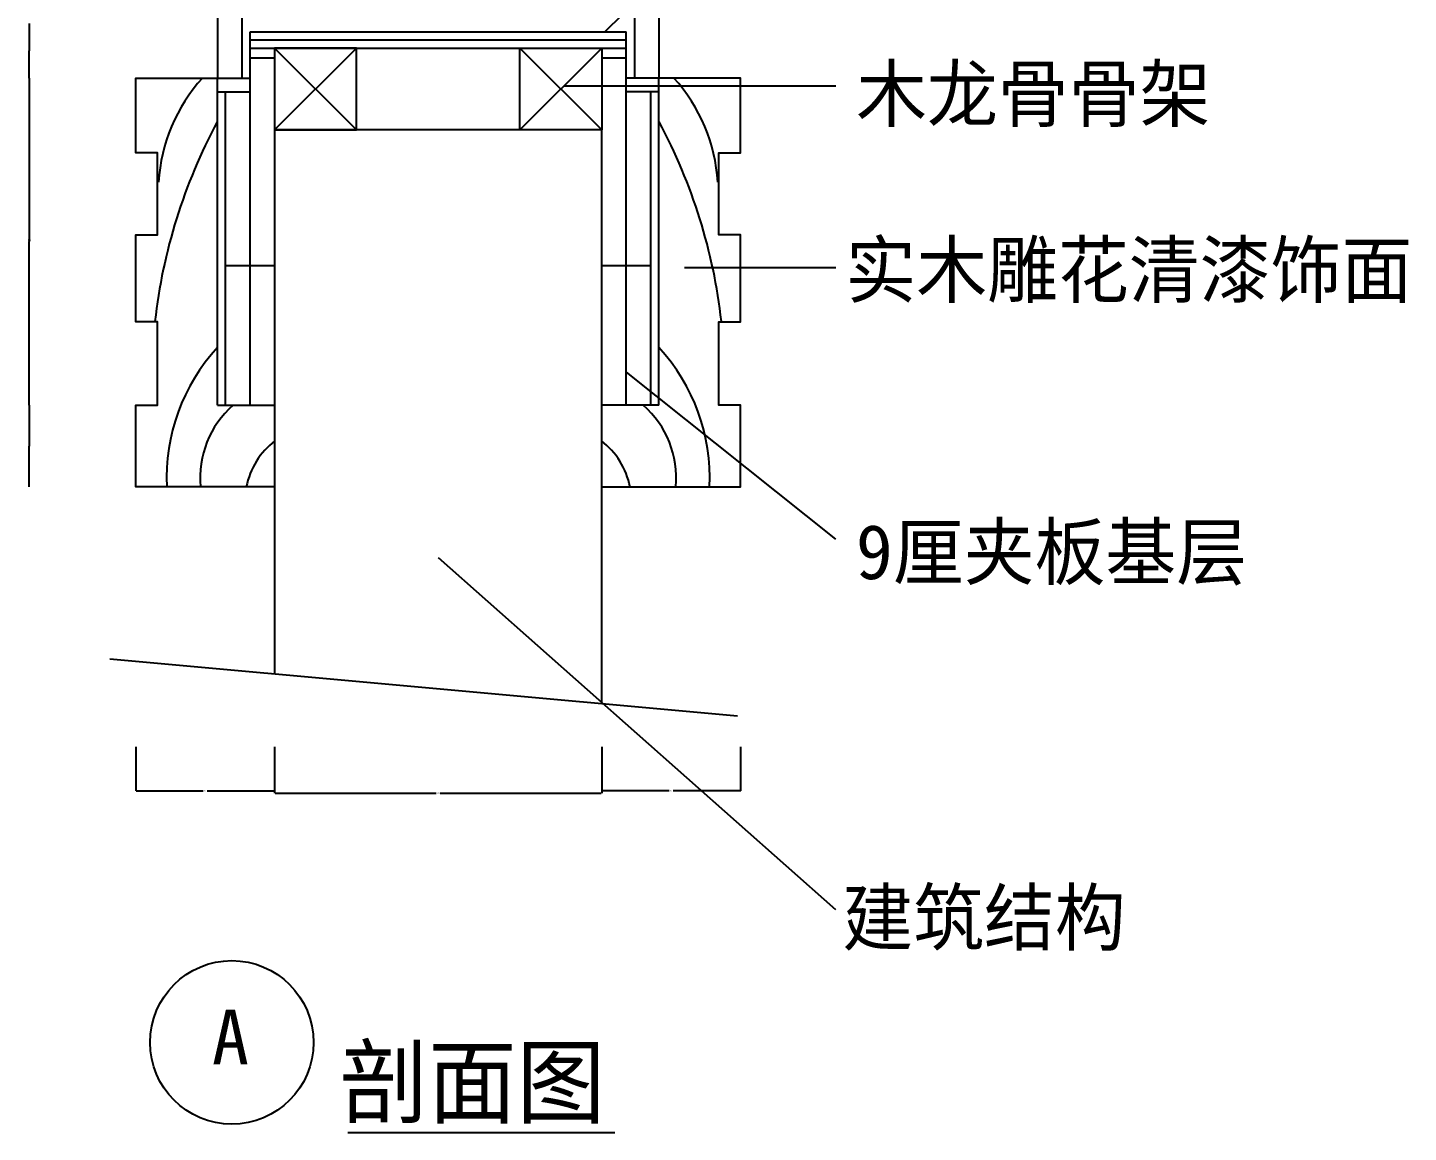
# Model space of a CAD drawing. Header units: metres. Extents: x 0 to 3549, y 0 to 4600.
# Drawn here: x 2471 to 3484, y 1650 to 2461 of the extents above; entities that cross this region are included whole.
import ezdxf

# ---------------------------------------------------------------- set-up
doc = ezdxf.new("R2010")
doc.units = ezdxf.units.M
for name, color, linetype in [('2', 2, 'Continuous'), ('3', 3, 'Continuous'), ('4', 4, 'Continuous'), ('7', 7, 'Continuous'), ('BH', 3, 'Continuous'), ('DIM', 3, 'Continuous'), ('TEXT', 3, 'Continuous')]:
    doc.layers.add(name, color=color, linetype=linetype)
doc.dimstyles.get("Standard").update_dxf_attribs({"dimtxt": 2.5, "dimasz": 2.5, "dimexe": 1.25, "dimexo": 0.625, "dimtad": 1, "dimcen": 2.5, "dimazin": 3, "dimtfac": 1, "dimtmove": 0, "dimatfit": 3})

# ---------------------------------------------------------------- blocks, each defined once
blk = doc.blocks.new('*D34')
for p, q in [((2651.97, 1933.14), (2651.97, 1899.13)), ((2891.97, 1933.14), (2891.97, 1899.13)), ((2652.22, 1899.13), (2770.47, 1899.13)), ((2773.47, 1899.13), (2891.72, 1899.13))]:
    blk.add_line(p, q)
at = {"layer": 'Defpoints'}
for p in [(2651.97, 1933.14), (2891.97, 1933.14), (2651.97, 1899.13)]:
    blk.add_point(p, dxfattribs=at)
at = {"layer": '3', "insert": (2771.97, 1899.13), "char_height": 1, "attachment_point": 5}
blk.add_mtext('120', dxfattribs=at)
blk = doc.blocks.new('*D35')
for p, q in [((2549.97, 1933.14), (2549.97, 1900.86)), ((2651.97, 1933.14), (2651.97, 1900.86)), ((2550.22, 1900.86), (2599.47, 1900.86)), ((2602.47, 1900.86), (2651.72, 1900.86))]:
    blk.add_line(p, q)
at = {"layer": 'Defpoints'}
for p in [(2549.97, 1933.14), (2651.97, 1933.14), (2549.97, 1900.86)]:
    blk.add_point(p, dxfattribs=at)
at = {"layer": '3', "insert": (2600.97, 1900.86), "char_height": 1, "attachment_point": 5}
blk.add_mtext('50 ', dxfattribs=at)
blk = doc.blocks.new('*D36')
for p, q in [((2891.97, 1933.14), (2891.97, 1900.86)), ((2993.97, 1933.14), (2993.97, 1900.86)), ((2941.47, 1900.86), (2891.72, 1900.86)), ((2994.22, 1900.86), (2944.47, 1900.86))]:
    blk.add_line(p, q)
at = {"layer": 'Defpoints'}
for p in [(2891.97, 1933.14), (2993.97, 1933.14), (2993.97, 1900.86)]:
    blk.add_point(p, dxfattribs=at)
at = {"layer": '3', "insert": (2942.97, 1900.86), "char_height": 1, "attachment_point": 5}
blk.add_mtext('50 ', dxfattribs=at)
blk = doc.blocks.new('*D40')
for p, q in [((2471.79, 2463.75), (2471.79, 2443.75)), ((2471.54, 2443.75), (2471.29, 2443.75)), ((2471.79, 2423.75), (2471.79, 2443.75)), ((2471.79, 2443.75), (2471.79, 2443.75)), ((2472.04, 2443.75), (2472.29, 2443.75))]:
    blk.add_line(p, q)
at = {"layer": 'Defpoints'}
for p in [(2471.79, 2463.75), (2471.79, 2443.75), (2471.79, 2423.75)]:
    blk.add_point(p, dxfattribs=at)
at = {"layer": 'DIM', "insert": (2471.79, 2444.875), "char_height": 1, "attachment_point": 5}
blk.add_mtext('20', dxfattribs=at)
blk = doc.blocks.new('*D41')
for p, q in [((2471.79, 2423.75), (2471.79, 2303.75)), ((2471.54, 2303.75), (2471.29, 2303.75)), ((2471.79, 2183.75), (2471.79, 2303.75)), ((2471.79, 2303.75), (2471.79, 2303.75)), ((2472.04, 2303.75), (2472.29, 2303.75))]:
    blk.add_line(p, q)
at = {"layer": 'Defpoints'}
for p in [(2471.79, 2423.75), (2471.79, 2303.75), (2471.79, 2183.75)]:
    blk.add_point(p, dxfattribs=at)
at = {"layer": 'DIM', "insert": (2471.79, 2304.875), "char_height": 1, "attachment_point": 5}
blk.add_mtext('120', dxfattribs=at)
blk = doc.blocks.new('*D42')
for p, q in [((2471.79, 2183.75), (2471.79, 2153.75)), ((2471.54, 2153.75), (2471.29, 2153.75)), ((2471.79, 2123.75), (2471.79, 2153.75)), ((2471.79, 2153.75), (2471.79, 2153.75)), ((2472.04, 2153.75), (2472.29, 2153.75))]:
    blk.add_line(p, q)
at = {"layer": 'Defpoints'}
for p in [(2471.79, 2183.75), (2471.79, 2153.75), (2471.79, 2123.75)]:
    blk.add_point(p, dxfattribs=at)
at = {"layer": 'DIM', "insert": (2471.79, 2154.875), "char_height": 1, "attachment_point": 5}
blk.add_mtext('30', dxfattribs=at)

msp = doc.modelspace()

# ---------------------------------------------------------------- hatches: boundary and pattern name
at = {"layer": '3'}
h = msp.add_hatch(dxfattribs=at)
h.set_pattern_fill('DOLMIT', scale=24)
h.paths.add_polyline_path([(2651.97, 2243.75), (2651.97, 2183.75), (2633.97, 2183.75), (2633.97, 2445.75), (2651.97, 2445.75)])
h.paths.add_polyline_path([(2909.97, 2183.75), (2891.97, 2183.75), (2891.97, 2243.75), (2891.97, 2445.75), (2909.97, 2445.75)])
h = msp.add_hatch(dxfattribs=at)
h.set_pattern_fill('AR-CONC', scale=24)
h.paths.add_polyline_path([(2891.97, 2385.75), (2651.97, 2385.75), (2651.97, 1986.72), (2891.97, 1964.98)])
at = {"layer": 'BH'}
h = msp.add_hatch(dxfattribs=at)
h.set_pattern_fill('DOLMIT', scale=24)
h.paths.add_polyline_path([(2615.97, 2413.75), (2615.97, 2183.75), (2633.97, 2183.75), (2633.97, 2413.75)])
h = msp.add_hatch(dxfattribs=at)
h.set_pattern_fill('DOLMIT', scale=24)
h.paths.add_polyline_path([(2909.97, 2413.75), (2909.97, 2183.75), (2927.97, 2183.75), (2927.97, 2413.75)])
h = msp.add_hatch(dxfattribs=at)
h.set_pattern_fill('ANSI31', scale=750)
h.paths.add_polyline_path([(2891.97, 2385.75), (2651.97, 2385.75), (2651.97, 1986.72), (2891.97, 1964.98)])

# ---------------------------------------------------------------- linework, layer by layer
at = {"layer": '2'}
msp.add_lwpolyline([(2891.97, 1964.98), (2891.97, 2385.75), (2651.97, 2385.75), (2651.97, 1986.72)], dxfattribs=at)
at = {"layer": '3'}
for p, q in [((2651.97, 2385.75), (2711.97, 2445.75)), ((2711.97, 2385.75), (2651.97, 2445.75)), ((2831.97, 2385.75), (2891.97, 2445.75)), ((2891.97, 2385.75), (2831.97, 2445.75)), ((2609.97, 2183.75), (2651.97, 2183.75))]:
    msp.add_line(p, q, dxfattribs=at)
at = {"layer": '4'}
for p, q in [((2933.97, 4168.18), (2933.97, 2423.75)), ((2915.97, 4164.83), (2915.97, 2423.75)), ((2627.97, 4106.26), (2627.97, 2423.75)), ((2609.97, 4102.47), (2609.97, 2423.75)), ((2609.97, 2183.75), (2609.97, 2423.75)), ((2933.97, 2183.75), (2933.97, 2423.75)), ((2609.97, 2413.75), (2633.97, 2413.75)), ((2933.97, 2413.75), (2909.97, 2413.75)), ((2609.97, 2183.75), (2651.97, 2183.75)), ((2933.97, 2183.75), (2891.97, 2183.75)), ((2933.97, 2183.75), (2891.97, 2183.75))]:
    msp.add_line(p, q, dxfattribs=at)
for points in [[(2711.97, 2445.75), (2651.97, 2445.75), (2651.97, 2385.75), (2711.97, 2385.75)], [(2831.97, 2445.75), (2891.97, 2445.75), (2891.97, 2385.75), (2831.97, 2385.75)]]:
    msp.add_lwpolyline(points, close=True, dxfattribs=at)
for points in [[(2651.97, 2123.75), (2549.97, 2123.75), (2549.97, 2183.75), (2565.97, 2183.75), (2565.97, 2244.91), (2549.97, 2244.91), (2549.97, 2308.62), (2565.97, 2308.62), (2565.97, 2368.82), (2549.97, 2368.82), (2549.97, 2423.75), (2633.97, 2423.75)], [(2891.97, 2123.75), (2993.97, 2123.75), (2993.97, 2183.75), (2977.97, 2183.75), (2977.97, 2244.91), (2993.97, 2244.91), (2993.97, 2308.62), (2977.97, 2308.62), (2977.97, 2368.82), (2993.97, 2368.82), (2993.97, 2423.75), (2909.97, 2423.75)]]:
    msp.add_lwpolyline(points, dxfattribs=at)
at = {"layer": '7'}
for p, q in [((2633.97, 2457.75), (2909.97, 2457.75)), ((2633.97, 2183.75), (2633.97, 2457.75)), ((2909.97, 2183.75), (2909.97, 2457.75)), ((2633.97, 2451.75), (2909.97, 2451.75)), ((2633.97, 2445.75), (2909.97, 2445.75)), ((2615.97, 2183.75), (2615.97, 2413.75)), ((2927.97, 2183.75), (2927.97, 2413.75))]:
    msp.add_line(p, q, dxfattribs=at)
at = {"layer": 'BH'}
for centre, radius, start, end in [((2690.64, 2340.08), 124.06, 137.65, 176.61), ((2853.3, 2340.08), 124.06, 3.39, 42.35), ((2969.84, 2199.03), 408.39, 151.86, 173.51), ((2574.1, 2199.03), 408.39, 6.49, 28.14), ((2714.14, 2130.28), 141.5, 137.41, 182.57), ((2829.8, 2130.28), 141.5, 357.43, 42.59), ((2668.35, 2130.24), 71.16, 131.28, 185.09), ((2875.6, 2130.24), 71.16, 354.91, 48.72), ((2687.32, 2112.27), 57.4, 127.9, 168.28), ((2856.62, 2112.27), 57.4, 11.72, 52.1)]:
    msp.add_arc(centre, radius, start, end, dxfattribs=at)
at = {"layer": 'DIM'}
msp.add_line((2530.98, 1997.68), (2991.66, 1955.95), dxfattribs=at)
at = {"layer": 'TEXT'}
msp.add_line((2705.73, 1650.27), (2901.65, 1650.27), dxfattribs=at)
msp.add_circle((2620.54, 1716.28), 60, dxfattribs=at)

# ---------------------------------------------------------------- texts
for s, height, p in [('木龙骨骨架', 40, (3078.74, 2392.22)), ('实木雕花清漆饰面', 40, (3070.9, 2263.05)), ('9厘夹板基层', 40, (3078.5, 2056.18)), ('建筑结构', 40, (3068.56, 1787.91)), ('A', 40, (2605.91, 1700.19)), ('剖面图', 50, (2699.6, 1662.23))]:
    msp.add_text(s, height=height, dxfattribs=at).set_placement(p)

# ---------------------------------------------------------------- dimensions: what is measured, and where the dimension line sits
at = {"layer": '3'}
for base, p1, p2, text, picture, middle in [((2549.97, 1900.86), (2549.97, 1933.14), (2651.97, 1933.14), '50 ', '*D35', (2600.97, 1900.86)), ((2651.97, 1899.13), (2651.97, 1933.14), (2891.97, 1933.14), '120', '*D34', (2771.97, 1899.13)), ((2993.97, 1900.86), (2993.97, 1933.14), (2891.97, 1933.14), '50 ', '*D36', (2942.97, 1900.86))]:
    dim = msp.add_linear_dim(base=base, p1=p1, p2=p2, text=text, dimstyle='Standard', dxfattribs=at)
    dim.commit()
    dim.dimension.update_dxf_attribs({"geometry": picture, "text_midpoint": middle})
at = {"layer": 'DIM'}
for base, p1, p2, text, picture, middle in [((2471.79, 2443.75), (2471.79, 2463.75), (2471.79, 2423.75), '20', '*D40', (2471.79, 2444.875)), ((2471.79, 2303.75), (2471.79, 2423.75), (2471.79, 2183.75), '120', '*D41', (2471.79, 2304.875)), ((2471.79, 2153.75), (2471.79, 2183.75), (2471.79, 2123.75), '30', '*D42', (2471.79, 2154.875))]:
    dim = msp.add_linear_dim(base=base, p1=p1, p2=p2, text=text, dimstyle='Standard', dxfattribs=at)
    dim.commit()
    dim.dimension.update_dxf_attribs({"geometry": picture, "text_midpoint": middle})

# ---------------------------------------------------------------- leaders
at = {"layer": '3'}
msp.add_leader([(2909.97, 2207.87), (3063.69, 2085.39)], dimstyle='Standard', dxfattribs=at)
at = {"layer": 'DIM'}
for points in [[(2894.25, 2457.75), (3064.52, 2625.15)], [(2864.22, 2417.99), (3063.82, 2417.99)], [(2952.75, 2284.78), (3063.92, 2284.78)], [(2771.97, 2071.93), (3063.48, 1813.79)]]:
    msp.add_leader(points, dimstyle='Standard', dxfattribs=at)

doc.saveas('drawing.dxf')
